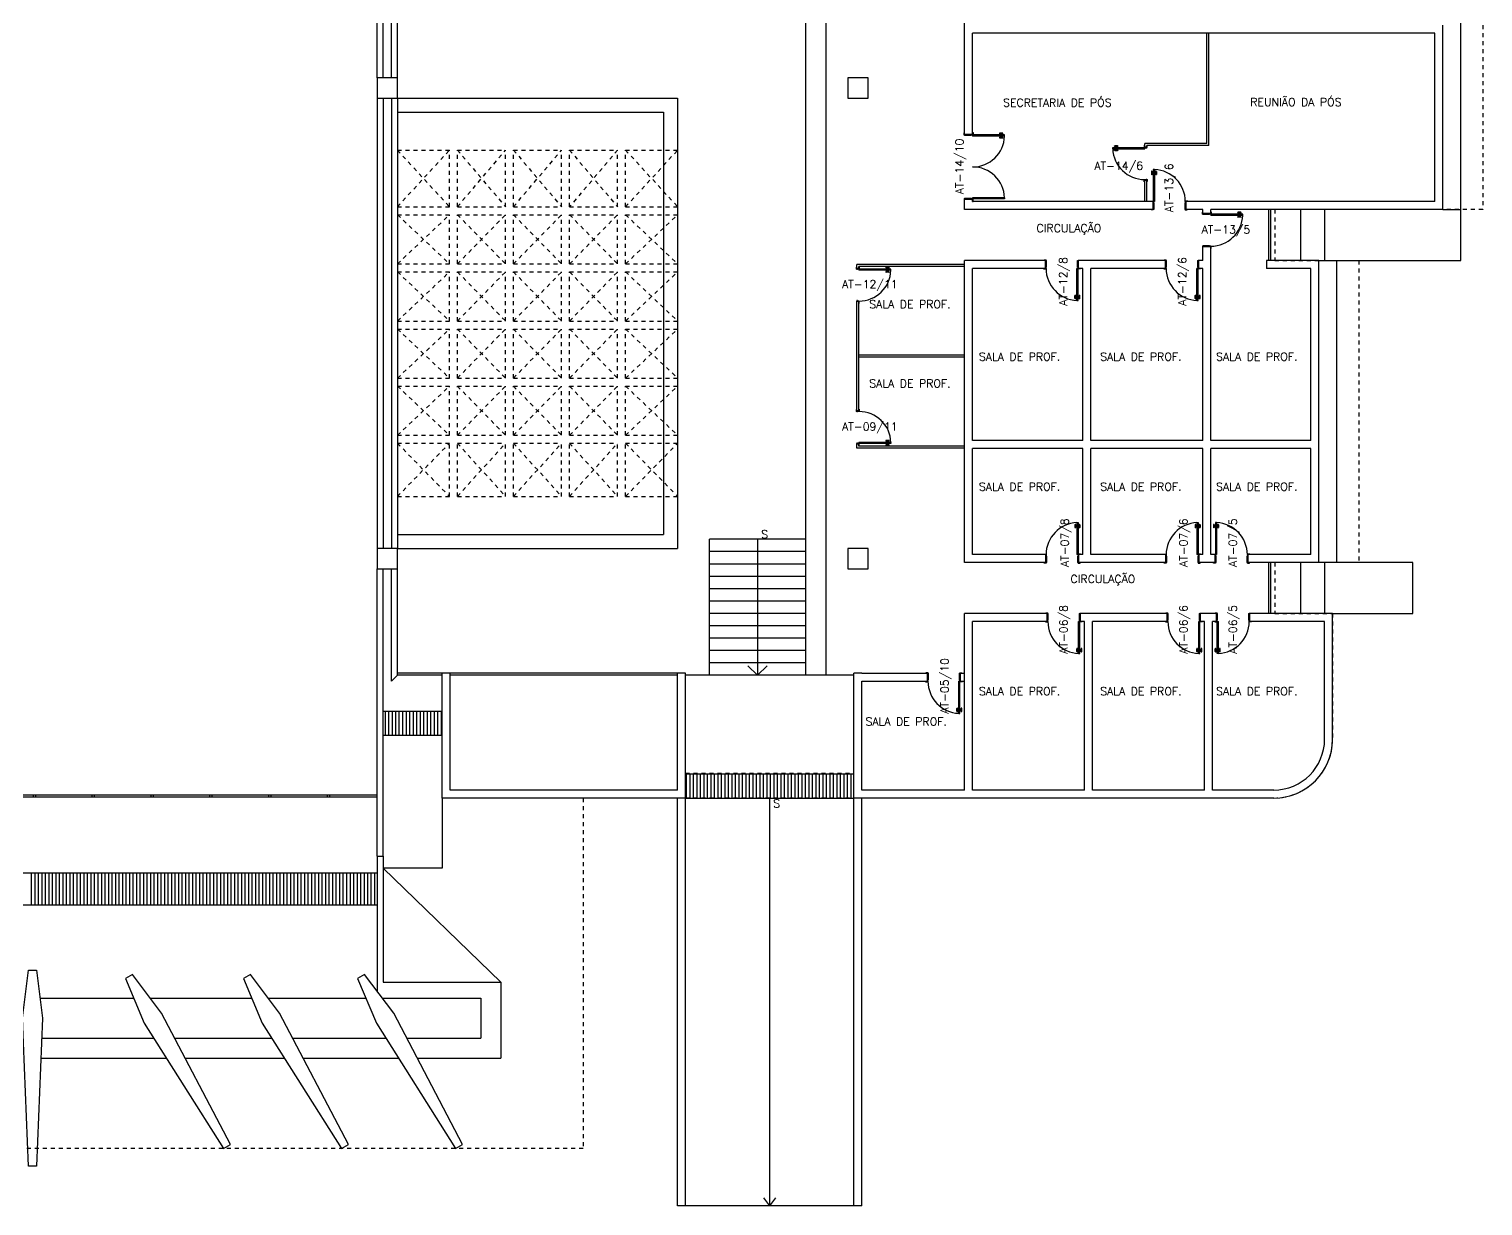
# Model space of a CAD drawing. Extents: x 192 to 325, y 18 to 87.
# Drawn here: x 288.61 to 324.93, y 18.46 to 47.86 of the extents above; entities that cross this region are included whole.
import ezdxf
from ezdxf.enums import TextEntityAlignment as Align

# ---------------------------------------------------------------- set-up
doc = ezdxf.new("R2010")
doc.units = 0
doc.header["$LTSCALE"] = 0.01
doc.header["$MEASUREMENT"] = 0
doc.linetypes.add('HIDDEN', pattern=[0.375, 0.25, -0.125])
doc.layers.get('0').update_dxf_attribs({"linetype": 'CONTINUOUS'})
for name, color, linetype in [('1', 1, 'CONTINUOUS'), ('2', 2, 'CONTINUOUS'), ('6', 2, 'CONTINUOUS'), ('ALV', 2, 'CONTINUOUS'), ('DIV2', 1, 'CONTINUOUS'), ('ENDEREÇO', 2, 'CONTINUOUS'), ('MACANETA', 2, 'CONTINUOUS'), ('MARCO', 3, 'CONTINUOUS'), ('PORTA', 3, 'CONTINUOUS'), ('PROJ', 1, 'HIDDEN'), ('TEXTO', 2, 'CONTINUOUS')]:
    doc.layers.add(name, color=color, linetype=linetype)
doc.styles.add('UNB-100', font='simplex.shx', dxfattribs={"height": 0.2})
doc.styles.add('UNB1-100', font='simplex.shx', dxfattribs={"height": 0.2})

# ---------------------------------------------------------------- blocks, each defined once
blk = doc.blocks.new('*X4')
at = {"color": 0}
for p, q in [((97.125, 9.014), (97.125, 9.814)), ((97.212, 9.014), (97.212, 9.814)), ((97.3, 9.014), (97.3, 9.814)), ((97.387, 9.014), (97.387, 9.814)), ((97.475, 9.014), (97.475, 9.814)), ((97.562, 9.014), (97.562, 9.814)), ((97.65, 9.014), (97.65, 9.814)), ((97.737, 9.014), (97.737, 9.814)), ((97.825, 9.014), (97.825, 9.814)), ((97.912, 9.014), (97.912, 9.814)), ((98, 9.014), (98, 9.814)), ((98.087, 9.014), (98.087, 9.814)), ((98.175, 9.014), (98.175, 9.814)), ((98.262, 9.014), (98.262, 9.814)), ((98.35, 9.014), (98.35, 9.814)), ((98.437, 9.014), (98.437, 9.814)), ((98.525, 9.014), (98.525, 9.814)), ((98.612, 9.014), (98.612, 9.814)), ((98.7, 9.014), (98.7, 9.814)), ((98.787, 9.014), (98.787, 9.814)), ((98.875, 9.014), (98.875, 9.814)), ((98.962, 9.014), (98.962, 9.814)), ((99.05, 9.014), (99.05, 9.814)), ((99.137, 9.014), (99.137, 9.814)), ((99.225, 9.014), (99.225, 9.814)), ((99.312, 9.014), (99.312, 9.814)), ((99.4, 9.014), (99.4, 9.814)), ((99.487, 9.014), (99.487, 9.814)), ((99.575, 9.014), (99.575, 9.814)), ((99.662, 9.014), (99.662, 9.814)), ((99.75, 9.014), (99.75, 9.814)), ((99.837, 9.014), (99.837, 9.814)), ((99.925, 9.014), (99.925, 9.814)), ((100.013, 9.014), (100.013, 9.814)), ((100.1, 9.014), (100.1, 9.814)), ((100.188, 9.014), (100.188, 9.814)), ((100.275, 9.014), (100.275, 9.814)), ((100.362, 9.014), (100.362, 9.814)), ((100.45, 9.014), (100.45, 9.814)), ((100.537, 9.014), (100.537, 9.814)), ((100.625, 9.014), (100.625, 9.814)), ((100.713, 9.014), (100.713, 9.814)), ((100.8, 9.014), (100.8, 9.814)), ((100.888, 9.014), (100.888, 9.814)), ((100.975, 9.014), (100.975, 9.814)), ((101.062, 9.014), (101.062, 9.814)), ((101.15, 9.014), (101.15, 9.814)), ((101.237, 9.014), (101.237, 9.814)), ((101.325, 9.014), (101.325, 9.814)), ((101.412, 9.014), (101.412, 9.814)), ((101.5, 9.014), (101.5, 9.814)), ((101.588, 9.014), (101.588, 9.814)), ((101.675, 9.014), (101.675, 9.814)), ((101.763, 9.014), (101.763, 9.814)), ((101.85, 9.014), (101.85, 9.814)), ((101.938, 9.014), (101.938, 9.814)), ((102.025, 9.014), (102.025, 9.814)), ((102.112, 9.014), (102.112, 9.814)), ((102.2, 9.014), (102.2, 9.814)), ((102.287, 9.014), (102.287, 9.814)), ((102.375, 9.014), (102.375, 9.814)), ((102.463, 9.014), (102.463, 9.814)), ((102.55, 9.014), (102.55, 9.814)), ((102.638, 9.014), (102.638, 9.814)), ((102.725, 9.014), (102.725, 9.814)), ((102.812, 9.014), (102.812, 9.814)), ((102.9, 9.014), (102.9, 9.814)), ((102.987, 9.014), (102.987, 9.814)), ((103.075, 9.014), (103.075, 9.814)), ((103.162, 9.014), (103.162, 9.814)), ((103.25, 9.014), (103.25, 9.814)), ((103.338, 9.014), (103.338, 9.814)), ((103.425, 9.014), (103.425, 9.814)), ((103.513, 9.014), (103.513, 9.814)), ((103.6, 9.014), (103.6, 9.814)), ((103.688, 9.014), (103.688, 9.814)), ((103.775, 9.014), (103.775, 9.814)), ((103.862, 9.014), (103.862, 9.814)), ((103.95, 9.014), (103.95, 9.814)), ((104.037, 9.014), (104.037, 9.814)), ((104.125, 9.014), (104.125, 9.814)), ((104.213, 9.014), (104.213, 9.814)), ((104.3, 9.014), (104.3, 9.814)), ((104.388, 9.014), (104.388, 9.814)), ((104.475, 9.014), (104.475, 9.814)), ((104.562, 9.014), (104.562, 9.814)), ((104.65, 9.014), (104.65, 9.814)), ((104.737, 9.014), (104.737, 9.814)), ((104.825, 9.014), (104.825, 9.814)), ((104.912, 9.014), (104.912, 9.814)), ((105, 9.014), (105, 9.814)), ((105.088, 9.014), (105.088, 9.814)), ((105.175, 9.014), (105.175, 9.814)), ((105.263, 9.014), (105.263, 9.814)), ((105.35, 9.014), (105.35, 9.814)), ((105.438, 9.014), (105.438, 9.814)), ((105.525, 9.014), (105.525, 9.814)), ((105.612, 9.014), (105.612, 9.814)), ((105.7, 9.014), (105.7, 9.814))]:
    blk.add_line(p, q, dxfattribs=at)
blk = doc.blocks.new('*X5')
at = {"color": 0}
for p, q in [((105.963, 13.254), (105.963, 13.854)), ((106.05, 13.254), (106.05, 13.854)), ((106.138, 13.254), (106.138, 13.854)), ((106.225, 13.254), (106.225, 13.854)), ((106.312, 13.254), (106.312, 13.854)), ((106.4, 13.254), (106.4, 13.854)), ((106.487, 13.254), (106.487, 13.854)), ((106.575, 13.254), (106.575, 13.854)), ((106.662, 13.254), (106.662, 13.854)), ((106.75, 13.254), (106.75, 13.854)), ((106.838, 13.254), (106.838, 13.854)), ((106.925, 13.254), (106.925, 13.854)), ((107.013, 13.254), (107.013, 13.854)), ((107.1, 13.254), (107.1, 13.854)), ((107.188, 13.254), (107.188, 13.854)), ((107.275, 13.254), (107.275, 13.854)), ((107.362, 13.254), (107.362, 13.854))]:
    blk.add_line(p, q, dxfattribs=at)
blk = doc.blocks.new('*X6')
at = {"color": 0}
for p, q in [((113.487, 11.689), (113.487, 12.289)), ((113.575, 11.689), (113.575, 12.289)), ((113.662, 11.689), (113.662, 12.289)), ((113.75, 11.689), (113.75, 12.289)), ((113.838, 11.689), (113.838, 12.289)), ((113.925, 11.689), (113.925, 12.289)), ((114.013, 11.689), (114.013, 12.289)), ((114.1, 11.689), (114.1, 12.289)), ((114.188, 11.689), (114.188, 12.289)), ((114.275, 11.689), (114.275, 12.289)), ((114.362, 11.689), (114.362, 12.289)), ((114.45, 11.689), (114.45, 12.289)), ((114.537, 11.689), (114.537, 12.289)), ((114.625, 11.689), (114.625, 12.289)), ((114.713, 11.689), (114.713, 12.289)), ((114.8, 11.689), (114.8, 12.289)), ((114.888, 11.689), (114.888, 12.289)), ((114.975, 11.689), (114.975, 12.289)), ((115.062, 11.689), (115.062, 12.289)), ((115.15, 11.689), (115.15, 12.289)), ((115.237, 11.689), (115.237, 12.289)), ((115.325, 11.689), (115.325, 12.289)), ((115.412, 11.689), (115.412, 12.289)), ((115.5, 11.689), (115.5, 12.289)), ((115.588, 11.689), (115.588, 12.289)), ((115.675, 11.689), (115.675, 12.289)), ((115.763, 11.689), (115.763, 12.289)), ((115.85, 11.689), (115.85, 12.289)), ((115.938, 11.689), (115.938, 12.289)), ((116.025, 11.689), (116.025, 12.289)), ((116.112, 11.689), (116.112, 12.289)), ((116.2, 11.689), (116.2, 12.289)), ((116.287, 11.689), (116.287, 12.289)), ((116.375, 11.689), (116.375, 12.289)), ((116.463, 11.689), (116.463, 12.289)), ((116.55, 11.689), (116.55, 12.289)), ((116.638, 11.689), (116.638, 12.289)), ((116.725, 11.689), (116.725, 12.289)), ((116.812, 11.689), (116.812, 12.289)), ((116.9, 11.689), (116.9, 12.289)), ((116.987, 11.689), (116.987, 12.289)), ((117.075, 11.689), (117.075, 12.289)), ((117.162, 11.689), (117.162, 12.289)), ((117.25, 11.689), (117.25, 12.289)), ((117.338, 11.689), (117.338, 12.289)), ((117.425, 11.689), (117.425, 12.289)), ((117.513, 11.689), (117.513, 12.289)), ((117.6, 11.689), (117.6, 12.289))]:
    blk.add_line(p, q, dxfattribs=at)
blk = doc.blocks.new('MACANETA')
at = {"layer": 'MACANETA'}
for p, q in [((-0.077, 0.052), (-0.077, 0.12)), ((-0.059, 0.052), (-0.059, 0.12)), ((-0.059, 0.075), (-0.036, 0.075)), ((-0.059, 0.052), (-0.036, 0.052)), ((-0.036, 0.044), (-0.036, 0.084)), ((-0.036, 0.084), (-0.03, 0.084)), ((-0.036, 0.044), (-0.03, 0.044)), ((0.006, 0.084), (0, 0.084)), ((0.006, 0.044), (0, 0.044)), ((0.006, 0.044), (0.006, 0.084)), ((0.029, 0.075), (0.006, 0.075)), ((0.029, 0.052), (0.006, 0.052)), ((0.029, 0.052), (0.029, 0.12)), ((0.047, 0.052), (0.047, 0.12))]:
    blk.add_line(p, q, dxfattribs=at)
for centre, start, end in [((-0.068, 0.12), 90, 180), ((-0.068, 0.052), 180, 270), ((-0.068, 0.12), 0, 90), ((-0.068, 0.052), 270, 0), ((0.038, 0.12), 90, 180), ((0.038, 0.052), 180, 270), ((0.038, 0.12), 0, 90), ((0.038, 0.052), 270, 0)]:
    blk.add_arc(centre, 0.00874, start, end, dxfattribs=at)

msp = doc.modelspace()

# ---------------------------------------------------------------- linework, layer by layer
at = {"layer": '1'}
for p, q in [((324.384, 42.077), (324.384, 50.697)), ((308.014, 31.712), (308.014, 49.41)), ((308.514, 49.495), (308.514, 31.712)), ((297.814, 46.132), (304.814, 46.132)), ((304.814, 46.132), (304.814, 34.882)), ((297.814, 45.782), (304.464, 45.782)), ((304.464, 45.782), (304.464, 35.232)), ((320.379, 43.347), (320.379, 42.077)), ((320.979, 43.347), (320.979, 42.077)), ((323.934, 43.347), (324.384, 43.347)), ((320.834, 42.077), (324.384, 42.077)), ((321.284, 34.527), (321.284, 42.077)), ((297.814, 35.232), (304.464, 35.232)), ((297.814, 34.882), (304.814, 34.882)), ((308.014, 35.112), (305.609, 35.112)), ((305.609, 31.712), (305.609, 35.112)), ((306.812, 35.112), (306.812, 31.712)), ((308.014, 34.802), (305.609, 34.802)), ((320.379, 34.527), (320.379, 33.257)), ((323.179, 34.527), (320.834, 34.527)), ((320.979, 34.527), (320.979, 33.257)), ((323.179, 33.257), (323.179, 34.527)), ((308.014, 34.493), (305.609, 34.493)), ((308.014, 34.184), (305.609, 34.184)), ((308.014, 33.875), (305.609, 33.875)), ((308.014, 33.566), (305.609, 33.566)), ((308.014, 33.257), (305.609, 33.257)), ((321.179, 33.257), (323.179, 33.257)), ((308.014, 32.948), (305.609, 32.948)), ((308.014, 32.639), (305.609, 32.639)), ((308.014, 32.33), (305.609, 32.33)), ((308.014, 32.021), (305.609, 32.021)), ((306.812, 31.712), (306.572, 31.951)), ((306.812, 31.712), (307.051, 31.951)), ((298.929, 30.812), (297.454, 30.812)), ((298.929, 30.212), (297.454, 30.212)), ((305.009, 29.247), (309.219, 29.247)), ((298.929, 28.647), (298.929, 26.897)), ((305.009, 28.647), (309.219, 28.647)), ((307.114, 18.457), (307.114, 28.647)), ((297.304, 27.197), (297.304, 23.822)), ((297.454, 27.197), (297.454, 24.047)), ((297.454, 26.897), (300.394, 24.047)), ((298.929, 26.897), (297.454, 26.897)), ((297.304, 26.772), (250.519, 26.772)), ((297.304, 25.972), (227.254, 25.972)), ((297.454, 24.047), (300.394, 24.047)), ((300.394, 24.047), (300.394, 22.147)), ((288.887, 23.647), (291.224, 23.647)), ((291.637, 23.647), (294.174, 23.647)), ((294.587, 23.647), (297.024, 23.647)), ((297.437, 23.647), (299.894, 23.647)), ((299.894, 23.647), (299.894, 22.647)), ((288.929, 22.647), (291.725, 22.647)), ((292.248, 22.647), (294.675, 22.647)), ((295.198, 22.647), (297.525, 22.647)), ((298.048, 22.647), (299.894, 22.647)), ((288.909, 22.147), (292.041, 22.147)), ((292.511, 22.147), (294.991, 22.147)), ((295.461, 22.147), (297.841, 22.147)), ((298.311, 22.147), (300.394, 22.147)), ((307.114, 18.457), (306.964, 18.657)), ((307.114, 18.457), (307.264, 18.657))]:
    msp.add_line(p, q, dxfattribs=at)
at = {"layer": '2'}
for p, q in [((311.984, 45.202), (311.984, 48.007)), ((312.184, 45.212), (312.184, 47.757)), ((311.984, 43.347), (311.984, 43.622)), ((312.184, 43.547), (312.184, 43.612)), ((311.984, 34.527), (311.984, 42.077)), ((312.184, 37.577), (312.184, 41.877)), ((319.528, 42.077), (319.528, 41.877)), ((312.184, 34.727), (312.184, 37.377)), ((311.984, 28.847), (311.984, 33.257)), ((312.184, 28.847), (312.184, 33.057)), ((309.419, 31.762), (311.054, 31.762)), ((309.419, 31.562), (311.054, 31.562))]:
    msp.add_line(p, q, dxfattribs=at)
at = {"layer": '2', "color": 2}
for p, q in [((312.184, 45.227), (311.984, 45.227)), ((312.184, 45.227), (312.184, 45.277)), ((312.184, 43.597), (311.984, 43.597)), ((312.184, 43.597), (312.184, 43.547)), ((311.054, 31.562), (311.054, 31.762)), ((311.884, 31.562), (311.884, 31.762)), ((311.884, 31.762), (311.984, 31.762)), ((311.884, 31.562), (311.984, 31.562))]:
    msp.add_line(p, q, dxfattribs=at)
at = {"layer": '6'}
for p, q in [((297.304, 46.642), (297.304, 57.892)), ((297.454, 46.642), (297.454, 57.892)), ((297.664, 46.642), (297.664, 57.892)), ((297.814, 46.642), (297.814, 57.892)), ((323.934, 43.347), (323.934, 47.957)), ((323.734, 47.757), (312.184, 47.757)), ((323.734, 43.547), (323.734, 47.757)), ((297.304, 46.132), (297.304, 34.882)), ((297.454, 46.132), (297.454, 34.882)), ((297.664, 46.132), (297.664, 34.882)), ((297.814, 46.132), (297.814, 34.882)), ((316.684, 43.347), (311.984, 43.347)), ((316.684, 43.547), (312.184, 43.547)), ((323.734, 43.547), (317.514, 43.547)), ((317.934, 43.347), (317.514, 43.347)), ((323.934, 43.347), (318.134, 43.347)), ((323.179, 43.347), (321.784, 43.347)), ((317.934, 42.077), (317.934, 42.417)), ((318.134, 37.577), (318.134, 42.417)), ((314.004, 42.077), (311.984, 42.077)), ((314.004, 41.877), (312.184, 41.877)), ((317.004, 42.077), (314.834, 42.077)), ((314.934, 37.577), (314.934, 41.877)), ((315.134, 37.577), (315.134, 41.877)), ((317.004, 41.877), (315.134, 41.877)), ((317.934, 37.577), (317.934, 41.877)), ((320.834, 42.077), (319.528, 42.077)), ((320.634, 41.877), (319.528, 41.877)), ((320.634, 37.577), (320.634, 41.877)), ((320.834, 34.527), (320.834, 42.077)), ((314.934, 37.577), (312.184, 37.577)), ((317.934, 37.577), (315.134, 37.577)), ((320.634, 37.577), (318.134, 37.577)), ((314.934, 37.377), (312.184, 37.377)), ((314.934, 34.727), (314.934, 37.377)), ((315.134, 34.727), (315.134, 37.377)), ((317.934, 37.377), (315.134, 37.377)), ((317.934, 34.727), (317.934, 37.377)), ((318.134, 34.727), (318.134, 37.377)), ((320.634, 37.377), (318.134, 37.377)), ((320.634, 34.727), (320.634, 37.377)), ((320.634, 34.727), (320.634, 34.927)), ((314.004, 34.527), (311.984, 34.527)), ((314.004, 34.727), (312.184, 34.727)), ((317.004, 34.527), (314.834, 34.527)), ((317.004, 34.727), (315.134, 34.727)), ((320.634, 34.727), (319.064, 34.727)), ((320.834, 34.527), (319.064, 34.527)), ((297.304, 27.197), (297.304, 34.372)), ((297.454, 27.197), (297.454, 34.372)), ((297.664, 31.562), (297.664, 34.372)), ((297.814, 31.712), (297.814, 34.372)), ((314.049, 33.257), (311.984, 33.257)), ((314.049, 33.057), (312.184, 33.057)), ((314.979, 28.847), (314.979, 33.057)), ((315.179, 28.847), (315.179, 33.057)), ((317.049, 33.057), (315.179, 33.057)), ((318.279, 33.257), (317.879, 33.257)), ((317.979, 33.057), (317.879, 33.057)), ((317.979, 28.847), (317.979, 33.057)), ((318.179, 28.847), (318.179, 33.057)), ((321.179, 33.257), (319.109, 33.257)), ((320.979, 33.057), (319.109, 33.057)), ((320.979, 30.117), (320.979, 33.057)), ((321.179, 30.117), (321.179, 33.257)), ((297.664, 31.562), (297.814, 31.712)), ((298.929, 28.647), (298.929, 31.762)), ((299.129, 31.762), (298.929, 31.762)), ((299.129, 28.847), (299.129, 31.762)), ((305.009, 31.762), (304.809, 31.762)), ((304.809, 28.847), (304.809, 31.762)), ((305.009, 28.647), (305.009, 31.762)), ((309.419, 31.762), (309.219, 31.762)), ((309.219, 28.647), (309.219, 31.762)), ((309.419, 28.847), (309.419, 31.562)), ((304.809, 28.847), (299.129, 28.847)), ((311.984, 28.847), (309.419, 28.847)), ((314.979, 28.847), (312.184, 28.847)), ((317.979, 28.847), (315.179, 28.847)), ((319.709, 28.847), (318.179, 28.847)), ((305.009, 28.647), (298.929, 28.647)), ((319.709, 28.647), (309.219, 28.647)), ((297.304, 27.197), (297.454, 27.197))]:
    msp.add_line(p, q, dxfattribs=at)
at = {"layer": '6', "color": 2}
for p, q in [((316.684, 43.547), (316.684, 43.347)), ((317.514, 43.547), (317.514, 43.347)), ((317.934, 43.247), (317.934, 43.347)), ((318.134, 43.247), (317.934, 43.247)), ((318.134, 43.247), (318.134, 43.347)), ((318.134, 42.417), (317.934, 42.417)), ((314.004, 41.877), (314.004, 42.077)), ((314.834, 41.877), (314.834, 42.077)), ((314.934, 41.877), (314.834, 41.877)), ((317.004, 41.877), (317.004, 42.077)), ((317.934, 42.077), (317.834, 42.077)), ((317.834, 41.877), (317.834, 42.077)), ((317.934, 41.877), (317.834, 41.877)), ((314.004, 34.727), (314.004, 34.527)), ((314.934, 34.727), (314.834, 34.727)), ((314.834, 34.727), (314.834, 34.527)), ((317.004, 34.727), (317.004, 34.527)), ((317.934, 34.727), (317.834, 34.727)), ((317.834, 34.727), (317.834, 34.527)), ((318.234, 34.527), (317.834, 34.527)), ((318.234, 34.727), (318.134, 34.727)), ((318.234, 34.727), (318.234, 34.527)), ((319.064, 34.727), (319.064, 34.527)), ((314.049, 33.057), (314.049, 33.257)), ((314.879, 33.057), (314.879, 33.257)), ((317.049, 33.257), (314.879, 33.257)), ((314.979, 33.057), (314.879, 33.057)), ((317.049, 33.057), (317.049, 33.257)), ((317.879, 33.057), (317.879, 33.257)), ((318.279, 33.057), (318.179, 33.057)), ((318.279, 33.057), (318.279, 33.257)), ((319.109, 33.057), (319.109, 33.257))]:
    msp.add_line(p, q, dxfattribs=at)
at = {"layer": '6'}
for points in [[(297.304, 46.132), (297.814, 46.132), (297.814, 46.642), (297.304, 46.642)], [(309.064, 46.132), (309.574, 46.132), (309.574, 46.642), (309.064, 46.642)], [(297.304, 34.372), (297.814, 34.372), (297.814, 34.882), (297.304, 34.882)], [(309.064, 34.372), (309.574, 34.372), (309.574, 34.882), (309.064, 34.882)], [(288.799, 24.347), (288.949, 23.147), (288.799, 19.447), (288.599, 19.447), (288.449, 23.147), (288.599, 24.347)], [(291.017, 24.136), (291.488, 23.022), (293.467, 19.892), (293.641, 19.992), (291.921, 23.272), (291.191, 24.236)], [(293.967, 24.136), (294.438, 23.022), (296.417, 19.892), (296.591, 19.992), (294.871, 23.272), (294.141, 24.236)], [(296.817, 24.136), (297.288, 23.022), (299.267, 19.892), (299.441, 19.992), (297.721, 23.272), (296.991, 24.236)]]:
    msp.add_lwpolyline(points, close=True, dxfattribs=at)
for radius in [1.47, 1.27]:
    msp.add_arc((319.709, 30.117), radius, 270, 0, dxfattribs=at)
at = {"layer": 'ALV'}
for p, q in [((309.219, 31.712), (305.009, 31.712)), ((304.809, 18.457), (304.809, 28.647)), ((305.009, 18.457), (305.009, 28.647)), ((309.219, 18.457), (309.219, 28.647)), ((309.419, 18.457), (309.419, 28.647)), ((309.419, 18.457), (304.809, 18.457))]:
    msp.add_line(p, q, dxfattribs=at)
at = {"layer": 'DIV2', "color": 1}
for p, q in [((318.034, 44.997), (318.034, 47.757)), ((318.084, 44.947), (318.084, 47.757)), ((316.484, 44.957), (316.474, 44.957)), ((316.474, 44.957), (316.474, 44.907)), ((316.474, 44.907), (316.484, 44.907)), ((318.034, 44.997), (316.484, 44.997)), ((316.484, 44.912), (316.484, 44.997)), ((316.484, 44.912), (316.484, 44.962)), ((316.484, 44.912), (316.534, 44.912)), ((316.484, 44.912), (316.484, 44.907)), ((316.484, 44.907), (316.484, 44.897)), ((316.484, 44.897), (316.519, 44.897)), ((316.484, 44.897), (316.484, 44.867)), ((316.519, 44.897), (316.519, 44.887)), ((316.519, 44.887), (316.534, 44.887)), ((318.084, 44.947), (316.534, 44.947)), ((316.544, 44.947), (316.534, 44.947)), ((316.534, 44.912), (316.534, 44.947)), ((316.534, 44.912), (316.534, 44.897)), ((316.534, 44.887), (316.534, 44.897)), ((316.534, 44.897), (316.544, 44.897)), ((316.544, 44.897), (316.544, 44.947)), ((316.474, 44.037), (316.474, 44.087)), ((316.474, 44.087), (316.484, 44.087)), ((316.484, 44.037), (316.474, 44.037)), ((316.484, 44.087), (316.484, 44.097)), ((316.484, 44.097), (316.519, 44.097)), ((316.484, 44.082), (316.484, 44.087)), ((316.484, 43.547), (316.484, 44.082)), ((316.484, 44.082), (316.534, 44.082)), ((316.519, 44.097), (316.519, 44.107)), ((316.519, 44.107), (316.534, 44.107)), ((316.534, 44.107), (316.534, 44.097)), ((316.534, 44.097), (316.544, 44.097)), ((316.534, 44.082), (316.534, 44.097)), ((316.534, 43.547), (316.534, 44.082)), ((316.544, 44.047), (316.534, 44.047)), ((316.544, 44.097), (316.544, 44.047)), ((319.584, 42.077), (319.584, 43.347)), ((319.634, 42.077), (319.634, 43.347)), ((309.284, 41.862), (309.284, 41.912)), ((309.284, 41.912), (309.294, 41.912)), ((309.294, 41.862), (309.284, 41.862)), ((311.984, 41.977), (309.294, 41.977)), ((309.294, 41.877), (309.294, 41.977)), ((309.344, 41.877), (309.294, 41.877)), ((309.294, 41.877), (309.294, 41.862)), ((309.294, 41.852), (309.294, 41.862)), ((309.309, 41.852), (309.294, 41.852)), ((309.344, 41.862), (309.309, 41.862)), ((309.309, 41.862), (309.309, 41.852)), ((311.984, 41.927), (309.344, 41.927)), ((309.344, 41.877), (309.344, 41.927)), ((309.344, 41.922), (309.354, 41.922)), ((309.344, 41.877), (309.344, 41.872)), ((309.354, 41.872), (309.344, 41.872)), ((309.344, 41.872), (309.344, 41.862)), ((309.344, 41.862), (309.344, 41.832)), ((309.354, 41.922), (309.354, 41.872)), ((309.294, 41.062), (309.284, 41.062)), ((309.284, 41.062), (309.284, 41.012)), ((309.309, 41.072), (309.294, 41.072)), ((309.294, 41.072), (309.294, 41.062)), ((309.294, 41.047), (309.294, 41.062)), ((309.344, 41.047), (309.294, 41.047)), ((309.294, 38.317), (309.294, 41.047)), ((309.309, 41.062), (309.309, 41.072)), ((309.344, 41.062), (309.309, 41.062)), ((309.344, 41.052), (309.344, 41.062)), ((309.354, 41.052), (309.344, 41.052)), ((309.344, 41.047), (309.344, 41.052)), ((309.344, 38.317), (309.344, 41.047)), ((309.354, 41.002), (309.354, 41.052)), ((309.284, 41.012), (309.294, 41.012)), ((309.344, 41.002), (309.354, 41.002)), ((311.984, 39.707), (309.344, 39.707)), ((311.984, 39.657), (309.344, 39.657)), ((309.284, 38.302), (309.284, 38.352)), ((309.284, 38.352), (309.294, 38.352)), ((309.294, 38.302), (309.284, 38.302)), ((309.344, 38.317), (309.294, 38.317)), ((309.294, 38.317), (309.294, 38.302)), ((309.294, 38.292), (309.294, 38.302)), ((309.309, 38.292), (309.294, 38.292)), ((309.344, 38.302), (309.309, 38.302)), ((309.309, 38.302), (309.309, 38.292)), ((309.344, 38.362), (309.354, 38.362)), ((309.344, 38.317), (309.344, 38.312)), ((309.354, 38.312), (309.344, 38.312)), ((309.344, 38.312), (309.344, 38.302)), ((309.354, 38.362), (309.354, 38.312)), ((309.294, 37.502), (309.284, 37.502)), ((309.284, 37.502), (309.284, 37.452)), ((309.284, 37.452), (309.294, 37.452)), ((309.309, 37.512), (309.294, 37.512)), ((309.294, 37.512), (309.294, 37.502)), ((309.294, 37.487), (309.294, 37.502)), ((309.294, 37.387), (309.294, 37.487)), ((309.344, 37.487), (309.294, 37.487)), ((309.309, 37.502), (309.309, 37.512)), ((309.344, 37.502), (309.309, 37.502)), ((309.344, 37.502), (309.344, 37.532)), ((309.344, 37.492), (309.344, 37.502)), ((309.354, 37.492), (309.344, 37.492)), ((309.344, 37.487), (309.344, 37.492)), ((309.344, 37.437), (309.344, 37.487)), ((309.344, 37.442), (309.354, 37.442)), ((311.984, 37.437), (309.344, 37.437)), ((309.354, 37.442), (309.354, 37.492)), ((311.984, 37.387), (309.294, 37.387)), ((319.584, 33.257), (319.584, 34.527)), ((319.634, 33.257), (319.634, 34.527)), ((298.929, 31.762), (297.814, 31.762)), ((298.929, 31.712), (297.814, 31.712)), ((304.809, 31.762), (299.129, 31.762)), ((304.809, 31.712), (299.129, 31.712)), ((297.304, 28.722), (262.304, 28.722)), ((288.709, 28.722), (288.709, 28.672)), ((288.769, 28.722), (288.769, 28.672)), ((290.179, 28.722), (290.179, 28.672)), ((290.239, 28.722), (290.239, 28.672)), ((291.649, 28.722), (291.649, 28.672)), ((291.709, 28.722), (291.709, 28.672)), ((293.119, 28.722), (293.119, 28.672)), ((293.179, 28.722), (293.179, 28.672)), ((294.589, 28.722), (294.589, 28.672)), ((294.649, 28.722), (294.649, 28.672)), ((296.059, 28.722), (296.059, 28.672)), ((296.119, 28.722), (296.119, 28.672)), ((297.304, 28.672), (260.884, 28.672))]:
    msp.add_line(p, q, dxfattribs=at)
at = {"layer": 'MARCO', "color": 2}
for p, q in [((311.974, 45.212), (311.974, 45.262)), ((311.974, 45.262), (311.984, 45.262)), ((311.984, 45.212), (311.974, 45.212)), ((311.984, 45.227), (311.984, 45.212)), ((311.984, 45.202), (311.984, 45.212)), ((312.149, 45.202), (311.984, 45.202)), ((312.184, 45.212), (312.149, 45.212)), ((312.149, 45.212), (312.149, 45.202)), ((312.184, 45.272), (312.194, 45.272)), ((312.184, 45.227), (312.184, 45.222)), ((312.194, 45.222), (312.184, 45.222)), ((312.184, 45.222), (312.184, 45.212)), ((312.194, 45.272), (312.194, 45.222)), ((311.974, 43.612), (311.974, 43.562)), ((311.984, 43.612), (311.974, 43.612)), ((311.984, 43.622), (311.984, 43.612)), ((312.149, 43.622), (311.984, 43.622)), ((311.984, 43.597), (311.984, 43.612)), ((312.149, 43.612), (312.149, 43.622)), ((312.184, 43.612), (312.149, 43.612)), ((312.184, 43.602), (312.184, 43.612)), ((312.184, 43.597), (312.184, 43.602)), ((312.194, 43.602), (312.184, 43.602)), ((312.194, 43.552), (312.194, 43.602)), ((311.974, 43.562), (311.984, 43.562)), ((312.184, 43.552), (312.194, 43.552)), ((316.639, 43.547), (316.639, 43.557)), ((316.639, 43.557), (316.689, 43.557)), ((316.649, 43.337), (316.649, 43.347)), ((316.699, 43.337), (316.649, 43.337)), ((316.684, 43.547), (316.689, 43.547)), ((316.684, 43.347), (316.699, 43.347)), ((316.689, 43.557), (316.689, 43.547)), ((316.689, 43.547), (316.699, 43.547)), ((316.699, 43.547), (316.699, 43.512)), ((316.699, 43.512), (316.709, 43.512)), ((316.709, 43.347), (316.699, 43.347)), ((316.699, 43.347), (316.699, 43.337)), ((316.709, 43.512), (316.709, 43.347)), ((317.499, 43.512), (317.489, 43.512)), ((317.489, 43.512), (317.489, 43.347)), ((317.489, 43.347), (317.499, 43.347)), ((317.509, 43.547), (317.499, 43.547)), ((317.499, 43.547), (317.499, 43.512)), ((317.499, 43.347), (317.499, 43.337)), ((317.514, 43.347), (317.499, 43.347)), ((317.499, 43.337), (317.549, 43.337)), ((317.559, 43.557), (317.509, 43.557)), ((317.509, 43.557), (317.509, 43.547)), ((317.514, 43.547), (317.509, 43.547)), ((317.549, 43.337), (317.549, 43.347)), ((317.559, 43.547), (317.559, 43.557)), ((317.924, 43.232), (317.924, 43.282)), ((317.924, 43.282), (317.934, 43.282)), ((317.934, 43.232), (317.924, 43.232)), ((317.934, 43.247), (317.934, 43.232)), ((317.934, 43.222), (317.934, 43.232)), ((318.134, 43.232), (318.099, 43.232)), ((318.099, 43.232), (318.099, 43.222)), ((318.134, 43.292), (318.144, 43.292)), ((318.134, 43.247), (318.134, 43.242)), ((318.144, 43.242), (318.134, 43.242)), ((318.134, 43.242), (318.134, 43.232)), ((318.144, 43.292), (318.144, 43.242)), ((318.099, 43.222), (317.934, 43.222)), ((317.934, 42.432), (317.924, 42.432)), ((317.924, 42.432), (317.924, 42.382)), ((317.924, 42.382), (317.934, 42.382)), ((318.099, 42.442), (317.934, 42.442)), ((317.934, 42.442), (317.934, 42.432)), ((317.934, 42.417), (317.934, 42.432)), ((318.099, 42.432), (318.099, 42.442)), ((318.134, 42.432), (318.099, 42.432)), ((318.134, 42.422), (318.134, 42.432)), ((318.144, 42.422), (318.134, 42.422)), ((318.134, 42.417), (318.134, 42.422)), ((318.134, 42.372), (318.144, 42.372)), ((318.144, 42.372), (318.144, 42.422)), ((313.959, 41.877), (313.959, 41.867)), ((313.959, 41.867), (314.009, 41.867)), ((314.019, 42.087), (313.969, 42.087)), ((313.969, 42.087), (313.969, 42.077)), ((314.004, 42.077), (314.019, 42.077)), ((314.004, 41.877), (314.009, 41.877)), ((314.009, 41.867), (314.009, 41.877)), ((314.009, 41.877), (314.019, 41.877)), ((314.019, 42.077), (314.019, 42.087)), ((314.029, 42.077), (314.019, 42.077)), ((314.019, 41.877), (314.019, 41.912)), ((314.019, 41.912), (314.029, 41.912)), ((314.029, 41.912), (314.029, 42.077)), ((314.809, 41.912), (314.809, 42.077)), ((314.809, 42.077), (314.819, 42.077)), ((314.819, 41.912), (314.809, 41.912)), ((314.819, 42.077), (314.819, 42.087)), ((314.819, 42.087), (314.869, 42.087)), ((314.834, 42.077), (314.819, 42.077)), ((314.819, 41.877), (314.819, 41.912)), ((314.829, 41.877), (314.819, 41.877)), ((314.829, 41.867), (314.829, 41.877)), ((314.834, 41.877), (314.829, 41.877)), ((314.879, 41.867), (314.829, 41.867)), ((314.869, 42.087), (314.869, 42.077)), ((314.879, 41.877), (314.879, 41.867)), ((316.959, 41.877), (316.959, 41.867)), ((316.959, 41.867), (317.009, 41.867)), ((317.019, 42.087), (316.969, 42.087)), ((316.969, 42.087), (316.969, 42.077)), ((317.004, 42.077), (317.019, 42.077)), ((317.004, 41.877), (317.009, 41.877)), ((317.009, 41.867), (317.009, 41.877)), ((317.009, 41.877), (317.019, 41.877)), ((317.019, 42.077), (317.019, 42.087)), ((317.029, 42.077), (317.019, 42.077)), ((317.019, 41.877), (317.019, 41.912)), ((317.019, 41.912), (317.029, 41.912)), ((317.029, 41.912), (317.029, 42.077)), ((317.809, 41.912), (317.809, 42.077)), ((317.809, 42.077), (317.819, 42.077)), ((317.819, 41.912), (317.809, 41.912)), ((317.819, 42.077), (317.819, 42.087)), ((317.819, 42.087), (317.869, 42.087)), ((317.834, 42.077), (317.819, 42.077)), ((317.819, 41.877), (317.819, 41.912)), ((317.829, 41.877), (317.819, 41.877)), ((317.829, 41.867), (317.829, 41.877)), ((317.834, 41.877), (317.829, 41.877)), ((317.879, 41.867), (317.829, 41.867)), ((317.869, 42.087), (317.869, 42.077)), ((317.879, 41.877), (317.879, 41.867)), ((313.959, 34.727), (313.959, 34.737)), ((313.959, 34.737), (314.009, 34.737)), ((313.969, 34.517), (313.969, 34.527)), ((314.019, 34.517), (313.969, 34.517)), ((314.004, 34.727), (314.009, 34.727)), ((314.004, 34.527), (314.019, 34.527)), ((314.009, 34.737), (314.009, 34.727)), ((314.009, 34.727), (314.019, 34.727)), ((314.019, 34.727), (314.019, 34.692)), ((314.019, 34.692), (314.029, 34.692)), ((314.029, 34.527), (314.019, 34.527)), ((314.019, 34.527), (314.019, 34.517)), ((314.029, 34.692), (314.029, 34.527)), ((314.819, 34.692), (314.809, 34.692)), ((314.809, 34.692), (314.809, 34.527)), ((314.809, 34.527), (314.819, 34.527)), ((314.829, 34.727), (314.819, 34.727)), ((314.819, 34.727), (314.819, 34.692)), ((314.819, 34.527), (314.819, 34.517)), ((314.834, 34.527), (314.819, 34.527)), ((314.819, 34.517), (314.869, 34.517)), ((314.879, 34.737), (314.829, 34.737)), ((314.829, 34.737), (314.829, 34.727)), ((314.834, 34.727), (314.829, 34.727)), ((314.869, 34.517), (314.869, 34.527)), ((314.879, 34.727), (314.879, 34.737)), ((316.959, 34.727), (316.959, 34.737)), ((316.959, 34.737), (317.009, 34.737)), ((316.969, 34.517), (316.969, 34.527)), ((317.019, 34.517), (316.969, 34.517)), ((317.004, 34.727), (317.009, 34.727)), ((317.004, 34.527), (317.019, 34.527)), ((317.009, 34.737), (317.009, 34.727)), ((317.009, 34.727), (317.019, 34.727)), ((317.019, 34.727), (317.019, 34.692)), ((317.019, 34.692), (317.029, 34.692)), ((317.029, 34.527), (317.019, 34.527)), ((317.019, 34.527), (317.019, 34.517)), ((317.029, 34.692), (317.029, 34.527)), ((317.819, 34.692), (317.809, 34.692)), ((317.809, 34.692), (317.809, 34.527)), ((317.809, 34.527), (317.819, 34.527)), ((317.829, 34.727), (317.819, 34.727)), ((317.819, 34.727), (317.819, 34.692)), ((317.819, 34.527), (317.819, 34.517)), ((317.834, 34.527), (317.819, 34.527)), ((317.819, 34.517), (317.869, 34.517)), ((317.879, 34.737), (317.829, 34.737)), ((317.829, 34.737), (317.829, 34.727)), ((317.834, 34.727), (317.829, 34.727)), ((317.869, 34.517), (317.869, 34.527)), ((317.879, 34.727), (317.879, 34.737)), ((318.189, 34.727), (318.189, 34.737)), ((318.189, 34.737), (318.239, 34.737)), ((318.199, 34.517), (318.199, 34.527)), ((318.249, 34.517), (318.199, 34.517)), ((318.234, 34.727), (318.239, 34.727)), ((318.234, 34.527), (318.249, 34.527)), ((318.239, 34.737), (318.239, 34.727)), ((318.239, 34.727), (318.249, 34.727)), ((318.249, 34.727), (318.249, 34.692)), ((318.249, 34.692), (318.259, 34.692)), ((318.259, 34.527), (318.249, 34.527)), ((318.249, 34.527), (318.249, 34.517)), ((318.259, 34.692), (318.259, 34.527)), ((319.049, 34.692), (319.039, 34.692)), ((319.039, 34.692), (319.039, 34.527)), ((319.039, 34.527), (319.049, 34.527)), ((319.059, 34.727), (319.049, 34.727)), ((319.049, 34.727), (319.049, 34.692)), ((319.049, 34.527), (319.049, 34.517)), ((319.064, 34.527), (319.049, 34.527)), ((319.049, 34.517), (319.099, 34.517)), ((319.109, 34.737), (319.059, 34.737)), ((319.059, 34.737), (319.059, 34.727)), ((319.064, 34.727), (319.059, 34.727)), ((319.099, 34.517), (319.099, 34.527)), ((319.109, 34.727), (319.109, 34.737)), ((314.004, 33.057), (314.004, 33.047)), ((314.064, 33.267), (314.014, 33.267)), ((314.014, 33.267), (314.014, 33.257)), ((314.049, 33.257), (314.064, 33.257)), ((314.049, 33.057), (314.054, 33.057)), ((314.054, 33.047), (314.054, 33.057)), ((314.054, 33.057), (314.064, 33.057)), ((314.064, 33.257), (314.064, 33.267)), ((314.074, 33.257), (314.064, 33.257)), ((314.064, 33.057), (314.064, 33.092)), ((314.064, 33.092), (314.074, 33.092)), ((314.074, 33.092), (314.074, 33.257)), ((314.854, 33.092), (314.854, 33.257)), ((314.854, 33.257), (314.864, 33.257)), ((314.864, 33.092), (314.854, 33.092)), ((314.864, 33.257), (314.864, 33.267)), ((314.864, 33.267), (314.914, 33.267)), ((314.879, 33.257), (314.864, 33.257)), ((314.864, 33.057), (314.864, 33.092)), ((314.874, 33.057), (314.864, 33.057)), ((314.874, 33.047), (314.874, 33.057)), ((314.879, 33.057), (314.874, 33.057)), ((314.914, 33.267), (314.914, 33.257)), ((314.924, 33.057), (314.924, 33.047)), ((317.004, 33.057), (317.004, 33.047)), ((317.014, 33.267), (317.014, 33.257)), ((317.064, 33.267), (317.014, 33.267)), ((317.049, 33.257), (317.064, 33.257)), ((317.049, 33.057), (317.054, 33.057)), ((317.054, 33.057), (317.064, 33.057)), ((317.054, 33.047), (317.054, 33.057)), ((317.064, 33.257), (317.064, 33.267)), ((317.074, 33.257), (317.064, 33.257)), ((317.064, 33.092), (317.074, 33.092)), ((317.064, 33.057), (317.064, 33.092)), ((317.074, 33.092), (317.074, 33.257)), ((317.854, 33.257), (317.864, 33.257)), ((317.854, 33.092), (317.854, 33.257)), ((317.864, 33.092), (317.854, 33.092)), ((317.864, 33.267), (317.914, 33.267)), ((317.864, 33.257), (317.864, 33.267)), ((317.879, 33.257), (317.864, 33.257)), ((317.864, 33.057), (317.864, 33.092)), ((317.874, 33.057), (317.864, 33.057)), ((317.879, 33.057), (317.874, 33.057)), ((317.874, 33.047), (317.874, 33.057)), ((317.914, 33.267), (317.914, 33.257)), ((317.924, 33.057), (317.924, 33.047)), ((318.234, 33.057), (318.234, 33.047)), ((318.294, 33.267), (318.244, 33.267)), ((318.244, 33.267), (318.244, 33.257)), ((318.279, 33.257), (318.294, 33.257)), ((318.279, 33.057), (318.284, 33.057)), ((318.284, 33.047), (318.284, 33.057)), ((318.284, 33.057), (318.294, 33.057)), ((318.294, 33.257), (318.294, 33.267)), ((318.304, 33.257), (318.294, 33.257)), ((318.294, 33.057), (318.294, 33.092)), ((318.294, 33.092), (318.304, 33.092)), ((318.304, 33.092), (318.304, 33.257)), ((319.084, 33.092), (319.084, 33.257)), ((319.084, 33.257), (319.094, 33.257)), ((319.094, 33.092), (319.084, 33.092)), ((319.094, 33.257), (319.094, 33.267)), ((319.094, 33.267), (319.144, 33.267)), ((319.109, 33.257), (319.094, 33.257)), ((319.094, 33.057), (319.094, 33.092)), ((319.104, 33.057), (319.094, 33.057)), ((319.104, 33.047), (319.104, 33.057)), ((319.109, 33.057), (319.104, 33.057)), ((319.144, 33.267), (319.144, 33.257)), ((319.154, 33.057), (319.154, 33.047)), ((314.004, 33.047), (314.054, 33.047)), ((314.924, 33.047), (314.874, 33.047)), ((317.004, 33.047), (317.054, 33.047)), ((317.924, 33.047), (317.874, 33.047)), ((318.234, 33.047), (318.284, 33.047)), ((319.154, 33.047), (319.104, 33.047)), ((311.069, 31.772), (311.019, 31.772)), ((311.019, 31.772), (311.019, 31.762)), ((311.054, 31.762), (311.069, 31.762)), ((311.069, 31.762), (311.069, 31.772)), ((311.079, 31.762), (311.069, 31.762)), ((311.079, 31.597), (311.079, 31.762)), ((311.859, 31.597), (311.859, 31.762)), ((311.859, 31.762), (311.869, 31.762)), ((311.869, 31.762), (311.869, 31.772)), ((311.869, 31.772), (311.919, 31.772)), ((311.884, 31.762), (311.869, 31.762)), ((311.919, 31.772), (311.919, 31.762)), ((311.009, 31.562), (311.009, 31.552)), ((311.009, 31.552), (311.059, 31.552)), ((311.054, 31.562), (311.059, 31.562)), ((311.059, 31.552), (311.059, 31.562)), ((311.059, 31.562), (311.069, 31.562)), ((311.069, 31.562), (311.069, 31.597)), ((311.069, 31.597), (311.079, 31.597)), ((311.869, 31.597), (311.859, 31.597)), ((311.869, 31.562), (311.869, 31.597)), ((311.879, 31.562), (311.869, 31.562)), ((311.879, 31.552), (311.879, 31.562)), ((311.884, 31.562), (311.879, 31.562)), ((311.929, 31.552), (311.879, 31.552)), ((311.929, 31.562), (311.929, 31.552))]:
    msp.add_line(p, q, dxfattribs=at)
at = {"layer": 'PORTA', "color": 2}
for p, q in [((312.984, 45.212), (312.184, 45.212)), ((312.184, 45.212), (312.184, 45.182)), ((312.984, 45.182), (312.184, 45.182)), ((312.984, 45.182), (312.984, 45.212)), ((315.684, 44.897), (316.484, 44.897)), ((315.684, 44.867), (315.684, 44.897)), ((315.684, 44.867), (316.484, 44.867)), ((316.699, 44.347), (316.699, 43.547)), ((316.729, 44.347), (316.699, 44.347)), ((316.729, 44.347), (316.729, 43.547)), ((312.184, 43.612), (312.184, 43.642)), ((312.984, 43.642), (312.184, 43.642)), ((312.984, 43.612), (312.184, 43.612)), ((312.984, 43.642), (312.984, 43.612)), ((316.699, 43.547), (316.729, 43.547)), ((318.934, 43.232), (318.134, 43.232)), ((318.134, 43.232), (318.134, 43.202)), ((318.934, 43.202), (318.934, 43.232)), ((318.934, 43.202), (318.134, 43.202)), ((310.144, 41.862), (309.344, 41.862)), ((310.144, 41.832), (309.344, 41.832)), ((310.144, 41.832), (310.144, 41.862)), ((314.789, 41.077), (314.789, 41.877)), ((314.819, 41.877), (314.789, 41.877)), ((314.819, 41.077), (314.819, 41.877)), ((317.789, 41.077), (317.789, 41.877)), ((317.819, 41.877), (317.789, 41.877)), ((317.819, 41.077), (317.819, 41.877)), ((314.789, 41.077), (314.819, 41.077)), ((317.789, 41.077), (317.819, 41.077)), ((310.144, 37.532), (309.344, 37.532)), ((310.144, 37.502), (309.344, 37.502)), ((310.144, 37.532), (310.144, 37.502)), ((314.789, 35.527), (314.789, 34.727)), ((314.789, 35.527), (314.819, 35.527)), ((314.819, 35.527), (314.819, 34.727)), ((317.789, 35.527), (317.789, 34.727)), ((317.789, 35.527), (317.819, 35.527)), ((317.819, 35.527), (317.819, 34.727)), ((318.249, 35.527), (318.249, 34.727)), ((318.279, 35.527), (318.249, 35.527)), ((318.279, 35.527), (318.279, 34.727)), ((314.819, 34.727), (314.789, 34.727)), ((317.819, 34.727), (317.789, 34.727)), ((318.249, 34.727), (318.279, 34.727)), ((314.834, 32.257), (314.834, 33.057)), ((314.864, 33.057), (314.834, 33.057)), ((314.864, 32.257), (314.864, 33.057)), ((317.864, 33.057), (317.834, 33.057)), ((317.834, 32.257), (317.834, 33.057)), ((317.864, 32.257), (317.864, 33.057)), ((318.294, 32.257), (318.294, 33.057)), ((318.294, 33.057), (318.324, 33.057)), ((318.324, 32.257), (318.324, 33.057)), ((314.834, 32.257), (314.864, 32.257)), ((317.834, 32.257), (317.864, 32.257)), ((318.324, 32.257), (318.294, 32.257)), ((311.839, 30.762), (311.839, 31.562)), ((311.869, 31.562), (311.839, 31.562)), ((311.869, 30.762), (311.869, 31.562)), ((311.839, 30.762), (311.869, 30.762))]:
    msp.add_line(p, q, dxfattribs=at)
at = {"layer": 'PORTA', "color": 1}
for centre, start, end in [((312.184, 45.212), 270, 357.8509), ((316.484, 44.897), 182.1491, 270), ((312.184, 43.612), 2.1491, 90), ((316.699, 43.547), 0, 87.8509), ((318.134, 43.232), 270, 357.8509), ((309.344, 41.862), 270, 357.8509), ((314.819, 41.877), 180, 267.8509), ((317.819, 41.877), 180, 267.8509), ((309.344, 37.502), 2.1491, 90), ((314.819, 34.727), 92.1491, 180), ((317.819, 34.727), 92.1491, 180), ((318.249, 34.727), 0, 87.8509), ((314.864, 33.057), 180, 267.8509), ((317.864, 33.057), 180, 267.8509), ((318.294, 33.057), 272.1491, 0), ((311.869, 31.562), 180, 267.8509)]:
    msp.add_arc(centre, 0.8, start, end, dxfattribs=at)
at = {"layer": 'PROJ'}
for p, q in [((297.814, 43.418), (299.114, 44.832)), ((297.814, 44.832), (299.114, 43.418)), ((297.814, 44.832), (299.114, 44.832)), ((299.114, 43.418), (299.114, 44.832)), ((299.314, 43.418), (300.514, 44.832)), ((299.314, 44.832), (300.514, 43.418)), ((299.314, 43.418), (299.314, 44.832)), ((299.314, 44.832), (300.514, 44.832)), ((300.514, 43.418), (300.514, 44.832)), ((300.714, 43.418), (301.914, 44.832)), ((300.714, 44.832), (301.914, 43.418)), ((300.714, 43.418), (300.714, 44.832)), ((300.714, 44.832), (301.914, 44.832)), ((301.914, 43.418), (301.914, 44.832)), ((303.314, 44.832), (302.114, 43.418)), ((302.114, 44.832), (303.314, 43.418)), ((302.114, 43.418), (302.114, 44.832)), ((302.114, 44.832), (303.314, 44.832)), ((303.314, 43.418), (303.314, 44.832)), ((303.514, 43.418), (304.814, 44.832)), ((303.514, 44.832), (304.814, 43.418)), ((303.514, 43.418), (303.514, 44.832)), ((303.514, 44.832), (304.814, 44.832)), ((297.814, 43.418), (299.114, 43.418)), ((299.314, 43.418), (300.514, 43.418)), ((300.714, 43.418), (301.914, 43.418)), ((302.114, 43.418), (303.314, 43.418)), ((303.514, 43.418), (304.814, 43.418)), ((297.814, 41.99), (299.114, 43.218)), ((297.814, 43.218), (299.114, 41.99)), ((297.814, 43.218), (299.114, 43.218)), ((299.114, 41.99), (299.114, 43.218)), ((299.314, 41.99), (300.514, 43.218)), ((299.314, 43.218), (300.514, 41.99)), ((299.314, 41.99), (299.314, 43.218)), ((299.314, 43.218), (300.514, 43.218)), ((300.514, 41.99), (300.514, 43.218)), ((300.714, 41.99), (301.914, 43.218)), ((300.714, 43.218), (301.914, 41.99)), ((300.714, 43.218), (301.914, 43.218)), ((300.714, 41.99), (300.714, 43.218)), ((301.914, 41.99), (301.914, 43.218)), ((302.114, 41.99), (303.314, 43.218)), ((302.114, 43.218), (303.314, 41.99)), ((302.114, 41.99), (302.114, 43.218)), ((302.114, 43.218), (303.314, 43.218)), ((303.314, 41.99), (303.314, 43.218)), ((303.514, 41.99), (304.814, 43.218)), ((303.514, 43.218), (304.814, 41.99)), ((303.514, 43.218), (304.814, 43.218)), ((303.514, 41.99), (303.514, 43.218)), ((297.814, 41.99), (299.114, 41.99)), ((297.814, 41.79), (299.114, 40.563)), ((297.814, 40.563), (299.114, 41.79)), ((297.814, 41.79), (299.114, 41.79)), ((299.114, 40.563), (299.114, 41.79)), ((299.314, 41.99), (300.514, 41.99)), ((299.314, 41.79), (300.514, 40.563)), ((299.314, 40.563), (300.514, 41.79)), ((299.314, 40.563), (299.314, 41.79)), ((299.314, 41.79), (300.514, 41.79)), ((300.514, 40.563), (300.514, 41.79)), ((300.714, 41.99), (301.914, 41.99)), ((300.714, 41.79), (301.914, 40.563)), ((300.714, 40.563), (301.914, 41.79)), ((300.714, 40.563), (300.714, 41.79)), ((300.714, 41.79), (301.914, 41.79)), ((301.914, 40.563), (301.914, 41.79)), ((302.114, 41.99), (303.314, 41.99)), ((302.114, 41.79), (303.314, 40.563)), ((302.114, 40.563), (303.314, 41.79)), ((302.114, 40.563), (302.114, 41.79)), ((302.114, 41.79), (303.314, 41.79)), ((303.314, 40.563), (303.314, 41.79)), ((303.514, 41.99), (304.814, 41.99)), ((303.514, 41.79), (304.814, 40.563)), ((303.514, 40.563), (304.814, 41.79)), ((303.514, 41.79), (304.814, 41.79)), ((303.514, 40.563), (303.514, 41.79)), ((297.814, 40.563), (299.114, 40.563)), ((297.814, 40.363), (299.114, 39.136)), ((297.814, 39.136), (299.114, 40.363)), ((297.814, 40.363), (299.114, 40.363)), ((299.114, 39.136), (299.114, 40.363)), ((299.314, 40.563), (300.514, 40.563)), ((299.314, 40.363), (300.514, 39.136)), ((299.314, 39.136), (300.514, 40.363)), ((299.314, 39.136), (299.314, 40.363)), ((299.314, 40.363), (300.514, 40.363)), ((300.514, 39.136), (300.514, 40.363)), ((300.714, 40.563), (301.914, 40.563)), ((300.714, 40.363), (301.914, 39.136)), ((300.714, 39.136), (301.914, 40.363)), ((300.714, 40.363), (301.914, 40.363)), ((300.714, 39.136), (300.714, 40.363)), ((301.914, 39.136), (301.914, 40.363)), ((302.114, 40.563), (303.314, 40.563)), ((302.114, 40.363), (303.314, 39.136)), ((302.114, 39.136), (303.314, 40.363)), ((302.114, 39.136), (302.114, 40.363)), ((302.114, 40.363), (303.314, 40.363)), ((303.314, 39.136), (303.314, 40.363)), ((303.514, 40.563), (304.814, 40.563)), ((303.514, 40.363), (304.814, 39.136)), ((303.514, 39.136), (304.814, 40.363)), ((303.514, 40.363), (304.814, 40.363)), ((303.514, 39.136), (303.514, 40.363)), ((297.814, 39.136), (299.114, 39.136)), ((297.814, 38.936), (299.114, 37.709)), ((297.814, 37.709), (299.114, 38.936)), ((297.814, 38.936), (299.114, 38.936)), ((299.114, 37.709), (299.114, 38.936)), ((299.314, 39.136), (300.514, 39.136)), ((299.314, 38.936), (300.514, 37.709)), ((299.314, 37.709), (300.514, 38.936)), ((299.314, 37.709), (299.314, 38.936)), ((299.314, 38.936), (300.514, 38.936)), ((300.514, 37.709), (300.514, 38.936)), ((300.714, 39.136), (301.914, 39.136)), ((300.714, 38.936), (301.914, 37.709)), ((300.714, 37.709), (301.914, 38.936)), ((300.714, 37.709), (300.714, 38.936)), ((300.714, 38.936), (301.914, 38.936)), ((301.914, 37.709), (301.914, 38.936)), ((302.114, 39.136), (303.314, 39.136)), ((302.114, 38.936), (303.314, 37.709)), ((302.114, 37.709), (303.314, 38.936)), ((302.114, 37.709), (302.114, 38.936)), ((302.114, 38.936), (303.314, 38.936)), ((303.314, 37.709), (303.314, 38.936)), ((303.514, 39.136), (304.814, 39.136)), ((303.514, 38.936), (304.814, 37.709)), ((303.514, 37.709), (304.814, 38.936)), ((303.514, 37.709), (303.514, 38.936)), ((303.514, 38.936), (304.814, 38.936)), ((297.814, 37.709), (299.114, 37.709)), ((297.814, 36.182), (299.114, 37.509)), ((297.814, 37.509), (299.114, 36.182)), ((297.814, 37.509), (299.114, 37.509)), ((299.114, 36.182), (299.114, 37.509)), ((299.314, 37.709), (300.514, 37.709)), ((299.314, 36.182), (300.514, 37.509)), ((299.314, 37.509), (300.514, 36.182)), ((299.314, 36.182), (299.314, 37.509)), ((299.314, 37.509), (300.514, 37.509)), ((300.514, 36.182), (300.514, 37.509)), ((300.714, 37.709), (301.914, 37.709)), ((300.714, 36.182), (301.914, 37.509)), ((300.714, 37.509), (301.914, 36.182)), ((300.714, 37.509), (301.914, 37.509)), ((300.714, 36.182), (300.714, 37.509)), ((301.914, 36.182), (301.914, 37.509)), ((302.114, 37.709), (303.314, 37.709)), ((302.114, 36.182), (303.314, 37.509)), ((302.114, 37.509), (303.314, 36.182)), ((302.114, 36.182), (302.114, 37.509)), ((302.114, 37.509), (303.314, 37.509)), ((303.314, 36.182), (303.314, 37.509)), ((303.514, 37.709), (304.814, 37.709)), ((303.514, 36.182), (304.814, 37.509)), ((303.514, 37.509), (304.814, 36.182)), ((303.514, 37.509), (304.814, 37.509)), ((303.514, 36.182), (303.514, 37.509)), ((297.814, 36.182), (299.114, 36.182)), ((299.314, 36.182), (300.514, 36.182)), ((300.714, 36.182), (301.914, 36.182)), ((302.114, 36.182), (303.314, 36.182)), ((303.514, 36.182), (304.814, 36.182))]:
    msp.add_line(p, q, dxfattribs=at)
msp.add_lwpolyline([(324.934, 47.957), (324.934, 43.347), (323.934, 43.347), (319.734, 43.347), (319.734, 42.077), (320.834, 42.077), (321.834, 42.077), (321.834, 34.527), (320.834, 34.527), (319.734, 34.527), (319.734, 33.257), (321.179, 33.257), (321.179, 30.117, -0.414214), (319.709, 28.647), (302.454, 28.647), (302.454, 28.647), (302.454, 28.647), (302.454, 28.647), (302.454, 28.647), (302.454, 19.892), (222.104, 19.892)], format="xyb", dxfattribs=at)
msp.add_lwpolyline([(305.009, 29.267), (309.219, 29.267)], dxfattribs=at)

# ---------------------------------------------------------------- block references
at = {"layer": '1'}
for name in ['*X5', '*X6', '*X4']:
    msp.add_blockref(name, (191.549, 16.958), dxfattribs=at)
at = {"layer": 'PORTA', "color": 2}
for p, rotation in [((312.984, 45.212), 90.0000000077161), ((318.934, 43.232), 90.00000000771843), ((310.144, 41.862), 90.00000000771712), ((314.819, 41.077), 5.144926262801165e-09), ((317.819, 41.077), 5.144983106220025e-09), ((310.144, 37.532), 90.00000000257258), ((314.789, 35.527), 180.0000000051449), ((317.789, 35.527), 180.0000000051449), ((318.249, 35.527), 180.0000000000003), ((314.864, 32.257), 5.144755732544582e-09), ((317.864, 32.257), 5.144755732544582e-09), ((318.324, 32.257), 1.028944929259978e-08), ((311.869, 30.762), 5.144755732544582e-09)]:
    msp.add_blockref('MACANETA', p, dxfattribs=dict(at, rotation=rotation))
at = {"layer": 'PORTA', "color": 2, "xscale": -1, "rotation": 269.9999999922812}
msp.add_blockref('MACANETA', (315.684, 44.897), dxfattribs=at)
at = {"layer": 'PORTA', "rotation": 180}
msp.add_blockref('MACANETA', (316.699, 44.347), dxfattribs=at)

# ---------------------------------------------------------------- texts
at = {"layer": 'ENDEREÇO', "style": 'UNB-100'}
for s, p in [('AT-14/10', (311.955, 44.426)), ('AT-13/6', (317.191, 43.89)), ('AT-12/8', (314.546, 41.553)), ('AT-12/6', (317.523, 41.553)), ('AT-07/8', (314.585, 35.026)), ('AT-07/6', (317.552, 35.026)), ('AT-07/5', (318.786, 35.026)), ('AT-06/8', (314.555, 32.858)), ('AT-06/6', (317.552, 32.858)), ('AT-06/5', (318.786, 32.858)), ('AT-05/10', (311.586, 31.448))]:
    msp.add_text(s, height=0.2, rotation=90, dxfattribs=at).set_placement(p, align=Align.CENTER)
for s, p in [('AT-14/6', (315.835, 44.341)), ('AT-13/5', (318.514, 42.746)), ('AT-12/11', (309.617, 41.383)), ('AT-09/11', (309.617, 37.826))]:
    msp.add_text(s, height=0.2, dxfattribs=at).set_placement(p, align=Align.CENTER)
at = {"layer": 'TEXTO', "style": 'UNB1-100'}
for s, height, p in [('SECRETARIA DE PÓS', 0.2, (312.947, 45.918)), ('REUNIÃO DA PÓS', 0.2, (319.121, 45.932)), ('CIRCULAÇÃO', 0.2, (313.781, 42.783)), ('SALA DE PROF.', 0.2, (309.602, 40.883)), ('SALA DE PROF.', 0.2, (312.342, 39.572)), ('SALA DE PROF.', 0.2, (315.372, 39.572)), ('SALA DE PROF.', 0.2, (318.268, 39.572)), ('SALA DE PROF.', 0.2, (309.602, 38.905)), ('SALA DE PROF.', 0.2, (312.342, 36.325)), ('SALA DE PROF.', 0.2, (315.372, 36.325)), ('SALA DE PROF.', 0.2, (318.268, 36.325)), ('S', 0.201, (306.901, 35.136)), ('CIRCULAÇÃO', 0.2, (314.63, 34.019)), ('SALA DE PROF.', 0.2, (312.342, 31.215)), ('SALA DE PROF.', 0.2, (315.372, 31.215)), ('SALA DE PROF.', 0.2, (318.268, 31.215)), ('SALA DE PROF.', 0.2, (309.509, 30.457)), ('S', 0.201, (307.203, 28.412))]:
    msp.add_text(s, height=height, dxfattribs=at).set_placement(p)

doc.saveas('drawing.dxf')
